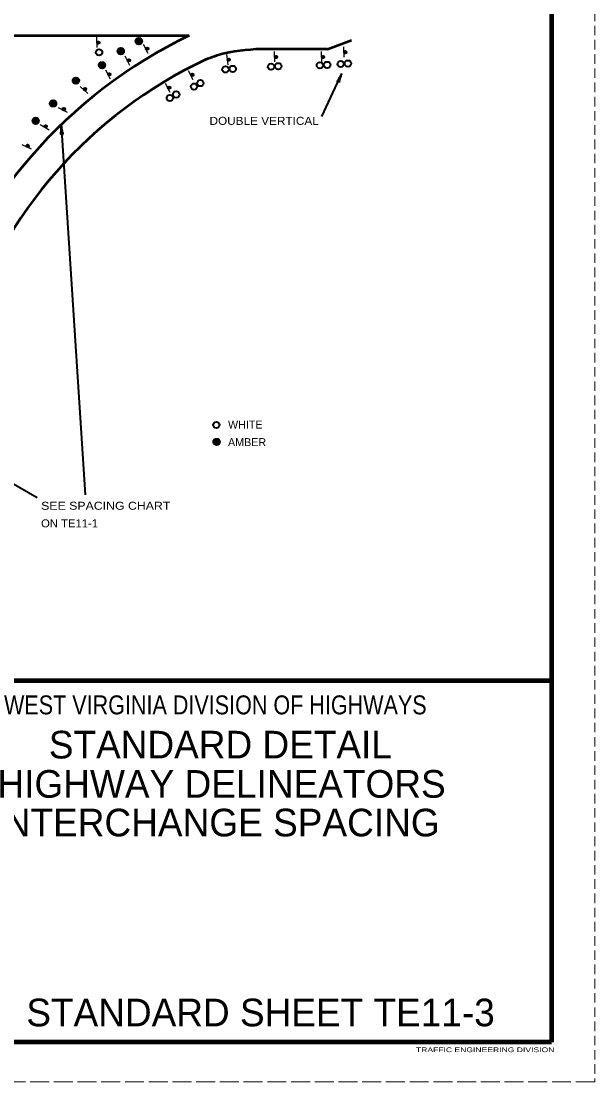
# Model space of a CAD drawing. Extents: x 354 to 1034, y -85 to 443.
# Drawn here: x 889 to 1034.1, y 3 to 271.4 of the extents above; entities that cross this region are included whole.
import ezdxf
from ezdxf.enums import TextEntityAlignment as Align

# ---------------------------------------------------------------- set-up
doc = ezdxf.new("R2010")
doc.units = 0
doc.header["$LTSCALE"] = 0.8
doc.linetypes.add('LONG_DASHED', pattern=[7.5, 6, -1.5])
doc.linetypes.add('MEDIUM_DASHED', pattern=[4.5, 3, -1.5])
for name, color, linetype, lineweight in [('1', 7, 'Continuous', 40), ('4', 7, 'Continuous', 25), ('61', 7, 'Continuous', 35)]:
    doc.layers.add(name, color=color, linetype=linetype, lineweight=lineweight)

msp = doc.modelspace()

# ---------------------------------------------------------------- linework, layer by layer
at = {"layer": '1', "linetype": 'MEDIUM_DASHED', "lineweight": 13}
msp.add_line((1034.109, 443.0281), (1034.089, 3.0081), dxfattribs=at)
at = {"layer": '1', "lineweight": 53}
for p, q in [((809.4522, 267.74), (931.4492, 267.74)), ((966.4638, 264.3383), (972.5529, 266.5546)), ((966.4638, 264.3383), (951.0738, 264.3383))]:
    msp.add_line(p, q, dxfattribs=at)
at = {"layer": '1', "lineweight": 35}
for p, q in [((965.0543, 247.2647), (970.1371, 258.108)), ((899.148, 245.0618), (905.2473, 151.5391)), ((868.3126, 165.0931), (893.0487, 150.8614))]:
    msp.add_line(p, q, dxfattribs=at)
at = {"layer": '1', "lineweight": 158}
msp.add_lwpolyline([(851.489, 12.9881), (851.489, 104.5681), (1023.149, 104.5681)], dxfattribs=at)
at = {"layer": '1'}
for centre, radius in [((908.5297, 265.9518), 0.3159), ((908.5217, 265.9436), 0.2917), ((908.5298, 265.9437), 0.2754), ((908.5456, 265.9683), 0.2835), ((908.5297, 265.9518), 0.2511), ((908.5297, 265.9518), 0.2349), ((908.5298, 265.9437), 0.2268), ((908.5298, 265.9437), 0.2106), ((908.5379, 265.9438), 0.1946), ((908.546, 265.944), 0.1782), ((908.546, 265.944), 0.162), ((908.5301, 265.9275), 0.1296), ((908.5622, 265.9443), 0.1458), ((908.53, 265.9356), 0.0891), ((908.5787, 265.9284), 0.1296), ((908.5867, 265.9366), 0.1218), ((908.5949, 265.9286), 0.0972), ((908.603, 265.9288), 0.0814), ((908.6111, 265.9289), 0.0648), ((908.5601, 266.0657), 0.0081), ((908.6273, 265.9292), 0.0486), ((908.6435, 265.9295), 0.0324), ((908.6597, 265.9298), 0.0162), ((918.7894, 266.3296), 0.81), ((918.7784, 266.3652), 0.7107), ((918.4289, 266.1429), 0.3269), ((918.7678, 266.3441), 0.6565), ((918.7784, 266.3123), 0.5848), ((918.7149, 266.1005), 0.519), ((918.7678, 266.3759), 0.4872), ((918.8949, 266.217), 0.5345), ((918.7466, 266.3123), 0.3602), ((918.8313, 266.2488), 0.4347), ((918.789, 266.5241), 0.3193), ((918.7678, 266.3653), 0.2965), ((918.9796, 266.1323), 0.4801), ((918.789, 266.3653), 0.1708), ((918.789, 266.3441), 0.0424), ((908.7295, 263.4912), 0.81), ((914.2149, 263.7883), 0.81), ((914.204, 263.8239), 0.7107), ((913.8545, 263.6016), 0.3269), ((914.1934, 263.8028), 0.6565), ((914.204, 263.771), 0.5848), ((914.1405, 263.5592), 0.519), ((914.1934, 263.8346), 0.4872), ((914.3205, 263.6757), 0.5345), ((914.1722, 263.771), 0.3602), ((914.2569, 263.7075), 0.4347), ((914.2146, 263.9828), 0.3193), ((914.1934, 263.824), 0.2965), ((914.4052, 263.591), 0.4801), ((914.2146, 263.824), 0.1708), ((914.2146, 263.8028), 0.0424), ((920.8877, 264.4239), 0.3159), ((920.8841, 264.413), 0.2917), ((920.8947, 264.4456), 0.2835), ((920.8913, 264.4166), 0.2754), ((920.8877, 264.4239), 0.2511), ((920.8877, 264.4239), 0.2349), ((920.8913, 264.4166), 0.2268), ((920.8913, 264.4166), 0.2106), ((920.8986, 264.4203), 0.1946), ((920.9058, 264.424), 0.1782), ((920.9058, 264.424), 0.162), ((920.8987, 264.4022), 0.1296), ((920.9202, 264.4314), 0.1458), ((920.895, 264.4094), 0.0891), ((920.942, 264.4243), 0.1296), ((920.9455, 264.4352), 0.1218), ((920.865, 264.5396), 0.0081), ((920.9564, 264.4316), 0.0972), ((920.9637, 264.4353), 0.0814), ((920.9709, 264.439), 0.0648), ((920.9853, 264.4463), 0.0486), ((920.9997, 264.4537), 0.0324), ((921.0142, 264.461), 0.0162), ((970.9964, 263.522), 0.3159), ((970.9884, 263.5138), 0.2917), ((970.9965, 263.5139), 0.2754), ((971.0123, 263.5385), 0.2835), ((970.9964, 263.522), 0.2511), ((970.9964, 263.522), 0.2349), ((970.9965, 263.5139), 0.2268), ((970.9965, 263.5139), 0.2106), ((971.0046, 263.514), 0.1946), ((971.0127, 263.5142), 0.1782), ((971.0127, 263.5142), 0.162), ((970.9968, 263.4977), 0.1296), ((971.0289, 263.5145), 0.1458), ((970.9966, 263.5058), 0.0891), ((971.0454, 263.4986), 0.1296), ((971.0533, 263.5068), 0.1218), ((971.0616, 263.4988), 0.0972), ((971.0697, 263.499), 0.0814), ((971.0778, 263.4991), 0.0648), ((971.0268, 263.636), 0.0081), ((971.094, 263.4994), 0.0486), ((971.1102, 263.4997), 0.0324), ((971.1264, 263.5), 0.0162), ((909.471, 260.2304), 0.81), ((909.4601, 260.266), 0.7107), ((909.1106, 260.0437), 0.3269), ((909.4495, 260.2449), 0.6565), ((909.4601, 260.2131), 0.5848), ((909.3966, 260.0013), 0.519), ((909.4495, 260.2766), 0.4872), ((909.5766, 260.1178), 0.5345), ((909.4283, 260.2131), 0.3602), ((909.513, 260.1495), 0.4347), ((909.4707, 260.4249), 0.3193), ((909.4495, 260.266), 0.2965), ((909.6613, 260.0331), 0.4801), ((909.4707, 260.266), 0.1708), ((916.2428, 261.468), 0.3159), ((916.2392, 261.4571), 0.2917), ((916.2499, 261.4898), 0.2835), ((916.2465, 261.4608), 0.2754), ((916.2428, 261.468), 0.2511), ((916.2428, 261.468), 0.2349), ((916.2465, 261.4608), 0.2268), ((916.2465, 261.4608), 0.2106), ((916.2537, 261.4645), 0.1946), ((916.2609, 261.4682), 0.1782), ((916.2609, 261.4682), 0.162), ((916.2538, 261.4464), 0.1296), ((916.2753, 261.4755), 0.1458), ((916.2501, 261.4536), 0.0891), ((916.2971, 261.4684), 0.1296), ((916.3007, 261.4793), 0.1218), ((916.2202, 261.5838), 0.0081), ((916.3116, 261.4758), 0.0972), ((916.3188, 261.4795), 0.0814), ((916.326, 261.4832), 0.0648), ((916.3404, 261.4905), 0.0486), ((916.3549, 261.4979), 0.0324), ((916.3693, 261.5052), 0.0162), ((941.5268, 261.6236), 0.3159), ((941.5197, 261.6146), 0.2917), ((941.5277, 261.6155), 0.2754), ((941.5409, 261.6416), 0.2835), ((941.5268, 261.6236), 0.2511), ((941.5268, 261.6236), 0.2349), ((941.5277, 261.6155), 0.2268), ((941.5277, 261.6155), 0.2106), ((941.5358, 261.6165), 0.1946), ((941.5438, 261.6175), 0.1782), ((941.5438, 261.6175), 0.162), ((941.5297, 261.5995), 0.1296), ((941.5599, 261.6195), 0.1458), ((941.5287, 261.6075), 0.0891), ((941.578, 261.6054), 0.1296), ((941.585, 261.6144), 0.1218), ((941.594, 261.6074), 0.0972), ((941.6021, 261.6083), 0.0814), ((941.5451, 261.7401), 0.0081), ((941.6101, 261.6093), 0.0648), ((941.6262, 261.6113), 0.0486), ((941.6423, 261.6133), 0.0324), ((941.6584, 261.6153), 0.0162), ((952.2266, 259.8627), 0.81), ((953.4724, 262.3256), 0.3159), ((953.4645, 262.3173), 0.2917), ((953.4726, 262.3175), 0.2754), ((953.4883, 262.342), 0.2835), ((953.4724, 262.3256), 0.2511), ((953.4724, 262.3256), 0.2349), ((954.0554, 259.9807), 0.81), ((953.4726, 262.3175), 0.2268), ((953.4726, 262.3175), 0.2106), ((953.4806, 262.3176), 0.1946), ((953.4887, 262.3177), 0.1782), ((953.4887, 262.3177), 0.162), ((953.4728, 262.3013), 0.1296), ((953.5049, 262.318), 0.1458), ((953.4727, 262.3094), 0.0891), ((953.5214, 262.3021), 0.1296), ((953.5294, 262.3104), 0.1218), ((953.5376, 262.3024), 0.0972), ((953.5457, 262.3025), 0.0814), ((953.5538, 262.3027), 0.0648), ((953.5028, 262.4395), 0.0081), ((953.57, 262.303), 0.0486), ((953.5862, 262.3032), 0.0324), ((953.6024, 262.3035), 0.0162), ((964.5945, 260.2015), 0.81), ((965.3662, 262.3256), 0.3159), ((965.3582, 262.3173), 0.2917), ((965.3663, 262.3175), 0.2754), ((965.3821, 262.342), 0.2835), ((965.3662, 262.3256), 0.2511), ((965.3662, 262.3256), 0.2349), ((965.3663, 262.3175), 0.2268), ((965.3663, 262.3175), 0.2106), ((965.3744, 262.3176), 0.1946), ((965.3825, 262.3177), 0.1782), ((965.3825, 262.3177), 0.162), ((965.3666, 262.3013), 0.1296), ((965.3987, 262.318), 0.1458), ((965.3665, 262.3094), 0.0891), ((965.4152, 262.3021), 0.1296), ((965.4232, 262.3104), 0.1218), ((965.4314, 262.3024), 0.0972), ((965.4395, 262.3025), 0.0814), ((965.4476, 262.3027), 0.0648), ((965.3966, 262.4395), 0.0081), ((965.4638, 262.303), 0.0486), ((965.48, 262.3032), 0.0324), ((965.4962, 262.3035), 0.0162), ((966.4233, 260.3195), 0.81), ((969.8467, 260.5404), 0.81), ((971.6754, 260.6584), 0.81), ((909.4707, 260.2449), 0.0424), ((911.3164, 257.9492), 0.3159), ((911.3129, 257.9383), 0.2917), ((911.3235, 257.971), 0.2835), ((911.3201, 257.942), 0.2754), ((911.3164, 257.9492), 0.2511), ((911.3164, 257.9492), 0.2349), ((911.3201, 257.942), 0.2268), ((911.3201, 257.942), 0.2106), ((911.3273, 257.9457), 0.1946), ((911.3345, 257.9493), 0.1782), ((911.3345, 257.9493), 0.162), ((911.3275, 257.9275), 0.1296), ((911.349, 257.9567), 0.1458), ((911.3238, 257.9348), 0.0891), ((911.3708, 257.9496), 0.1296), ((911.3743, 257.9605), 0.1218), ((911.2938, 258.0649), 0.0081), ((911.3852, 257.957), 0.0972), ((911.3924, 257.9606), 0.0814), ((911.3996, 257.9643), 0.0648), ((911.4141, 257.9717), 0.0486), ((911.4285, 257.979), 0.0324), ((911.4429, 257.9864), 0.0162), ((932.2888, 257.8085), 0.3159), ((932.2853, 257.7976), 0.2917), ((932.2959, 257.8302), 0.2835), ((932.2925, 257.8012), 0.2754), ((932.2888, 257.8085), 0.2511), ((932.2888, 257.8085), 0.2349), ((932.2925, 257.8012), 0.2268), ((932.2925, 257.8012), 0.2106), ((932.2997, 257.8049), 0.1946), ((932.3069, 257.8086), 0.1782), ((932.3069, 257.8086), 0.162), ((932.2999, 257.7868), 0.1296), ((932.3214, 257.8159), 0.1458), ((932.2962, 257.794), 0.0891), ((932.3432, 257.8089), 0.1296), ((932.3467, 257.8198), 0.1218), ((932.2662, 257.9242), 0.0081), ((932.3576, 257.8162), 0.0972), ((932.3648, 257.8199), 0.0814), ((932.372, 257.8236), 0.0648), ((932.3865, 257.8309), 0.0486), ((932.4009, 257.8383), 0.0324), ((932.4153, 257.8456), 0.0162), ((940.7058, 259.185), 0.81), ((942.5346, 259.303), 0.81), ((902.8635, 256.3336), 0.81), ((902.8526, 256.3692), 0.7107), ((902.5031, 256.1469), 0.3269), ((902.842, 256.3481), 0.6565), ((902.8526, 256.3163), 0.5848), ((902.7891, 256.1045), 0.519), ((902.842, 256.3799), 0.4872), ((902.9691, 256.221), 0.5345), ((902.8208, 256.3163), 0.3602), ((902.9055, 256.2528), 0.4347), ((902.8632, 256.5281), 0.3193), ((902.842, 256.3693), 0.2965), ((903.0538, 256.1363), 0.4801), ((902.8632, 256.3693), 0.1708), ((902.8632, 256.3481), 0.0424), ((932.7346, 254.8291), 0.81), ((934.3422, 255.7089), 0.81), ((905.1766, 254.1681), 0.3159), ((905.1772, 254.1567), 0.2917), ((905.1754, 254.191), 0.2835), ((905.1826, 254.1627), 0.2754), ((905.1766, 254.1681), 0.2511), ((905.1766, 254.1681), 0.2349), ((905.1826, 254.1627), 0.2268), ((905.1826, 254.1627), 0.2106), ((905.188, 254.1687), 0.1946), ((905.1934, 254.1747), 0.1782), ((905.1934, 254.1747), 0.162), ((905.2043, 254.1868), 0.1458), ((905.1946, 254.1518), 0.1296), ((905.2272, 254.188), 0.1296), ((905.1886, 254.1573), 0.0891), ((905.2266, 254.1994), 0.1218), ((905.114, 254.2681), 0.0081), ((905.238, 254.2), 0.0972), ((905.2434, 254.206), 0.0814), ((905.2488, 254.212), 0.0648), ((905.2597, 254.2241), 0.0486), ((905.2705, 254.2361), 0.0324), ((905.2814, 254.2481), 0.0162), ((926.6354, 251.9489), 0.81), ((926.4475, 254.5711), 0.3159), ((926.444, 254.5602), 0.2917), ((926.4546, 254.5929), 0.2835), ((926.4512, 254.5639), 0.2754), ((926.4475, 254.5711), 0.2511), ((926.4475, 254.5711), 0.2349), ((926.4512, 254.5639), 0.2268), ((926.4512, 254.5639), 0.2106), ((926.4584, 254.5675), 0.1946), ((926.4656, 254.5712), 0.1782), ((926.4656, 254.5712), 0.162), ((926.4585, 254.5494), 0.1296), ((926.48, 254.5786), 0.1458), ((926.4549, 254.5567), 0.0891), ((926.5018, 254.5715), 0.1296), ((926.5054, 254.5824), 0.1218), ((926.4249, 254.6868), 0.0081), ((926.5163, 254.5789), 0.0972), ((926.5235, 254.5825), 0.0814), ((926.5307, 254.5862), 0.0648), ((926.5451, 254.5936), 0.0486), ((926.5596, 254.6009), 0.0324), ((926.574, 254.6083), 0.0162), ((928.2429, 252.8287), 0.81), ((897.1031, 250.5732), 0.81), ((897.0921, 250.6089), 0.7107), ((896.7427, 250.3865), 0.3269), ((897.0816, 250.5877), 0.6565), ((897.0922, 250.5559), 0.5848), ((897.0286, 250.3442), 0.519), ((897.0816, 250.6195), 0.4872), ((897.2086, 250.4606), 0.5345), ((897.0604, 250.5559), 0.3602), ((897.1451, 250.4924), 0.4347), ((897.1027, 250.7677), 0.3193), ((897.0815, 250.6089), 0.2965), ((897.2933, 250.3759), 0.4801), ((897.1028, 250.6089), 0.1708), ((897.1027, 250.5877), 0.0424), ((892.6981, 246.1682), 0.81), ((899.8148, 249.1104), 0.3159), ((899.8077, 249.1322), 0.2835), ((899.8183, 249.0995), 0.2917), ((899.822, 249.1067), 0.2754), ((899.8148, 249.1104), 0.2511), ((899.8148, 249.1104), 0.2349), ((899.822, 249.1067), 0.2268), ((899.822, 249.1067), 0.2106), ((899.8257, 249.1139), 0.1946), ((899.8294, 249.1211), 0.1782), ((899.8294, 249.1211), 0.162), ((899.8367, 249.1356), 0.1458), ((899.8365, 249.0993), 0.1296), ((899.7285, 249.1907), 0.0081), ((899.8585, 249.1426), 0.1296), ((899.855, 249.1535), 0.1218), ((899.8292, 249.103), 0.0891), ((899.8659, 249.1571), 0.0972), ((899.8696, 249.1643), 0.0814), ((899.8732, 249.1715), 0.0648), ((899.8806, 249.1859), 0.0486), ((899.8879, 249.2004), 0.0324), ((899.8953, 249.2148), 0.0162), ((892.6871, 246.2038), 0.7107), ((892.3377, 245.9815), 0.3269), ((892.6766, 246.1826), 0.6565), ((892.6872, 246.1509), 0.5848), ((892.6236, 245.9391), 0.519), ((892.6766, 246.2144), 0.4872), ((892.8036, 246.0556), 0.5345), ((892.6554, 246.1509), 0.3602), ((892.7401, 246.0873), 0.4347), ((892.6977, 246.3627), 0.3193), ((892.6765, 246.2038), 0.2965), ((892.8884, 245.9709), 0.4801), ((892.6978, 246.2038), 0.1708), ((892.6977, 246.1826), 0.0424), ((895.1943, 244.7549), 0.3159), ((895.1883, 244.777), 0.2835), ((895.1972, 244.7438), 0.2917), ((895.2013, 244.7508), 0.2754), ((895.1943, 244.7549), 0.2511), ((895.1943, 244.7549), 0.2349), ((895.2013, 244.7508), 0.2268), ((895.2013, 244.7508), 0.2106), ((895.2053, 244.7578), 0.1946), ((895.2094, 244.7648), 0.1782), ((895.2094, 244.7648), 0.162), ((895.2175, 244.7789), 0.1458), ((895.2153, 244.7427), 0.1296), ((895.1123, 244.8396), 0.0081), ((895.2396, 244.7848), 0.1296), ((895.2366, 244.7959), 0.1218), ((895.2083, 244.7468), 0.0891), ((895.2477, 244.7988), 0.0972), ((895.2518, 244.8059), 0.0814), ((895.2558, 244.8129), 0.0648), ((895.2639, 244.8269), 0.0486), ((895.272, 244.8409), 0.0324), ((895.2801, 244.855), 0.0162), ((890.6658, 239.8206), 0.3159), ((890.6587, 239.8424), 0.2835), ((890.6693, 239.8097), 0.2917), ((890.673, 239.8169), 0.2754), ((890.6658, 239.8206), 0.2511), ((890.6658, 239.8206), 0.2349), ((890.673, 239.8169), 0.2268), ((890.673, 239.8169), 0.2106), ((890.6767, 239.8242), 0.1946), ((890.6804, 239.8314), 0.1782), ((890.6804, 239.8314), 0.162), ((890.6877, 239.8458), 0.1458), ((890.6874, 239.8096), 0.1296), ((890.5795, 239.901), 0.0081), ((890.7095, 239.8529), 0.1296), ((890.706, 239.8638), 0.1218), ((890.6802, 239.8133), 0.0891), ((890.7169, 239.8673), 0.0972), ((890.7205, 239.8745), 0.0814), ((890.7242, 239.8818), 0.0648), ((890.7316, 239.8962), 0.0486), ((890.7389, 239.9106), 0.0324), ((890.7463, 239.9251), 0.0162), ((938.3876, 169.2005), 0.81), ((938.4505, 164.9214), 0.81), ((938.4395, 164.957), 0.7107), ((938.0901, 164.7346), 0.3269), ((938.429, 164.9358), 0.6565), ((938.4396, 164.904), 0.5848), ((938.376, 164.6923), 0.519), ((938.429, 164.9676), 0.4872), ((938.556, 164.8087), 0.5345), ((938.4078, 164.904), 0.3602), ((938.4925, 164.8405), 0.4347), ((938.4501, 165.1158), 0.3193), ((938.4289, 164.957), 0.2965), ((938.6407, 164.724), 0.4801), ((938.4501, 164.957), 0.1708), ((938.4501, 164.9358), 0.0424)]:
    msp.add_circle(centre, radius, dxfattribs=at)
at = {"layer": '1', "lineweight": 53}
for centre, radius, start, end in [((985.3532, 155.8959), 124.1337, 115.69339, 162.50176), ((959.0293, 201.0412), 64.9451, 106.73651, 111.19585), ((951.2443, 209.7872), 54.5515, 90.17904, 101.54441)]:
    msp.add_arc(centre, radius, start, end, dxfattribs=at)
msp.add_ellipse((985.3532, 155.8959), major_axis=(-47.3927, 106.8007), ratio=0.994288, start_param=0.02283778, end_param=0.83819016, dxfattribs=at)
at = {"layer": '1'}
for centre, major_axis, ratio, start_param, end_param in [((969.5967, 257.359), (-0.7327, -1.2278), 0.07063, 6.28230741, 8.55970261), ((969.9646, 257.2127), (0.4994, 1.3634), 0.122415, 0.89635335, 3.14159265), ((899.036, 244.145), (0.0494, 1.429), 0.07063, 3.14071475, 5.41810995), ((899.4288, 244.1944), (-0.2203, 1.4351), 0.122415, 0.89635335, 3.14159265)]:
    msp.add_ellipse(centre, major_axis=major_axis, ratio=ratio, start_param=start_param, end_param=end_param, dxfattribs=at)
at = {"layer": '4'}
for p, q in [((908.2112, 264.7068), (908.1658, 267.2985)), ((921.147, 263.1653), (919.9702, 265.4747)), ((953.1539, 261.0807), (953.1085, 263.6723)), ((965.0476, 261.0807), (965.0023, 263.6723)), ((970.6778, 262.2771), (970.6325, 264.8687)), ((916.5022, 260.2094), (915.3253, 262.5189)), ((941.3401, 260.3522), (941.0241, 262.9248)), ((911.5757, 256.6905), (910.3989, 259.0001)), ((932.5482, 256.5498), (931.3713, 258.8593)), ((926.7068, 253.3125), (925.5301, 255.6219)), ((905.8697, 253.086), (903.9435, 254.8207)), ((900.7645, 248.2445), (898.4548, 249.4214)), ((896.0973, 243.8405), (893.8524, 245.1367)), ((891.6155, 238.9547), (889.3058, 240.1317))]:
    msp.add_line(p, q, dxfattribs=at)
for centre in [(908.5296, 265.9599), (920.884, 264.4311), (970.9962, 263.5301), (916.2391, 261.4753), (941.5258, 261.6316), (953.4723, 262.3337), (965.366, 262.3337), (911.3128, 257.9564), (932.2851, 257.8157), (905.1706, 254.1735), (926.4438, 254.5783), (899.8076, 249.114), (895.1872, 244.7589), (890.6586, 239.8243)]:
    msp.add_circle(centre, 0.3321, dxfattribs=at)
at = {"layer": '61', "lineweight": 158}
for p, q in [((1023.129, 433.0281), (1023.149, 12.9881)), ((1023.149, 12.9881), (384.089, 13.0081))]:
    msp.add_line(p, q, dxfattribs=at)
at = {"layer": '61', "linetype": 'LONG_DASHED', "lineweight": 13}
msp.add_line((1034.089, 3.0081), (354.029, 2.9881), dxfattribs=at)

# ---------------------------------------------------------------- texts
at = {"layer": '1'}
for s, height, width, p in [('DOUBLE VERTICAL', 2.025, 1.1, (950.4839, 245.1509)), ('WEST VIRGINIA DIVISION OF HIGHWAYS', 4.795, 0.85, (938.1373, 95.9681))]:
    msp.add_text(s, height=height, dxfattribs=dict(at, width=width)).set_placement(p, align=Align.CENTER)
for s, height, p in [('WHITE', 2.025, (941.3423, 168.2932)), ('AMBER', 2.025, (941.3423, 163.8382)), ('STANDARD SHEET TE11-3', 6.993, (890.329, 17.0281))]:
    msp.add_text(s, height=height, dxfattribs=at).set_placement(p)
for s, height, width, p in [('SEE SPACING CHART', 2.025, 1.15, (894.0606, 147.7426)), ('ON TE11-1', 2.025, 1.05, (894.0606, 143.2876)), ('TRAFFIC ENGINEERING DIVISION', 1.2, 1.35, (988.869, 10.4881))]:
    msp.add_text(s, height=height, dxfattribs=dict(at, width=width)).set_placement(p)
for s, height, p in [('STANDARD DETAIL', 6.993, (939.406, 84.8081)), ('HIGHWAY DELINEATORS', 7, (939.7125, 74.8693)), ('INTERCHANGE SPACING ', 7, (939.7409, 65.0871))]:
    msp.add_text(s, height=height, dxfattribs=at).set_placement(p, align=Align.CENTER)

doc.saveas('drawing.dxf')
